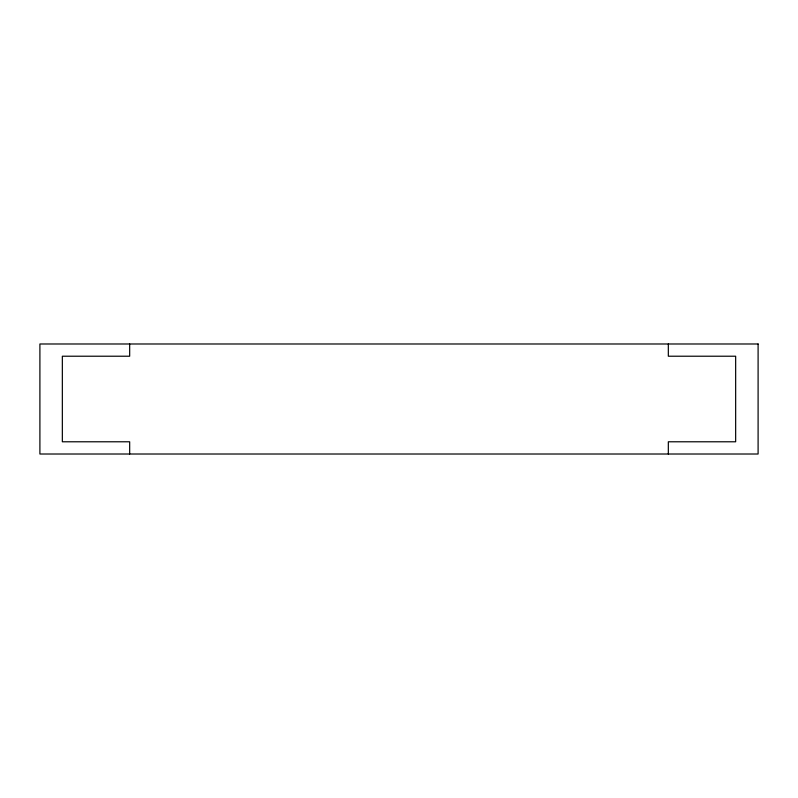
<?xml version="1.0" encoding="UTF-8"?>
<svg xmlns="http://www.w3.org/2000/svg" width="798" height="798" viewBox="0 0 798 798"><rect width="100%" height="100%" fill="white"/><g stroke="black" fill="none" stroke-linecap="round" stroke-linejoin="round"><path stroke-width="1.2" d="M668.325 343.988L668.325 356.217L735.656 356.217L735.656 441.783L668.325 441.783L668.325 454.012M129.675 343.988L129.675 356.217L62.344 356.217L62.344 441.783L129.675 441.783L129.675 454.012M758.1 343.988L39.9 343.988L39.9 454.012L758.1 454.012L758.1 343.988"/></g></svg>
